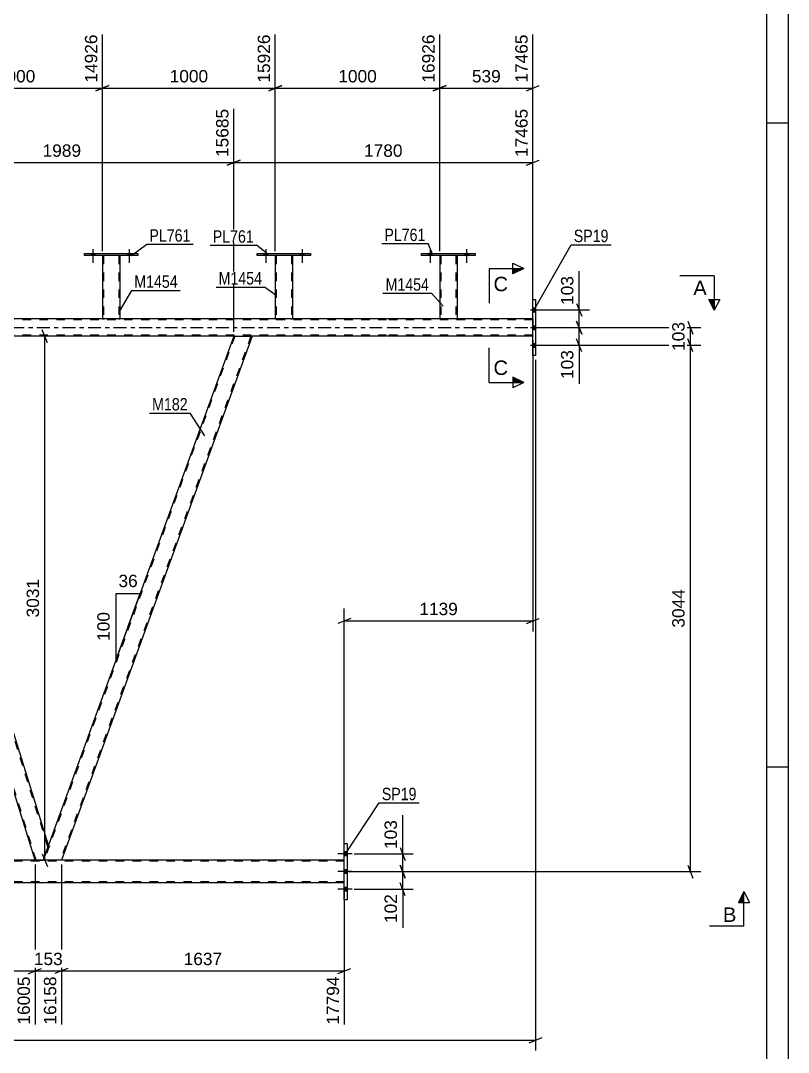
# Model space of a CAD drawing. Header units: millimetres. Extents: x -115 to 726, y -400 to 194.
# Drawn here: x 548.6 to 726.3, y -167.7 to 71 of the extents above; entities that cross this region are included whole.
import ezdxf

# ---------------------------------------------------------------- set-up
doc = ezdxf.new("R2010")
doc.units = ezdxf.units.MM
doc.linetypes.add('DXK_LINE_DOT2', pattern=[3.9198, 1.9599, -1.9599])
doc.linetypes.add('DXK_LINE_DOT3', pattern=[5.9187, 2.979, -0.9799, 0.9799, -0.9799])
doc.styles.add('Arial', font='arial.ttf', dxfattribs={"height": 0.2})
doc.styles.add('Arial Narrow', font='ARIALN.TTF', dxfattribs={"height": 0.2})

# ---------------------------------------------------------------- blocks, each defined once
blk = doc.blocks.new('Unknown-203724152-1113')
at = {"color": 5, "linetype": 'Continuous'}
for p, q in [((726.32, -399.7), (726.32, 194.3)), ((721.32, -394.7), (721.32, 189.3)), ((726.32, 47.3), (721.32, 47.3)), ((726.32, -101.7), (721.32, -101.7))]:
    blk.add_line(p, q, dxfattribs=at)
blk = doc.blocks.new('Part-203724152-3310 - 2793')
at = {"color": 2, "linetype": 'Continuous'}
for p, q in [((563.35, 16.64), (563.35, 17.12)), ((563.35, 17.12), (575.75, 17.12)), ((575.75, 17.12), (575.75, 16.64)), ((575.75, 16.64), (563.35, 16.64))]:
    blk.add_line(p, q, dxfattribs=at)
blk = doc.blocks.new('Bolt-203724152-2845 - 2793')
at = {"linetype": 'Continuous'}
for points in [[(642.98, 16.64), (643.86, 16.64), (643.86, 17.12), (642.98, 17.12)], [(651.38, 16.64), (652.26, 16.64), (652.26, 17.12), (651.38, 17.12)]]:
    blk.add_hatch(color=1, dxfattribs=at).paths.add_polyline_path(points)
at = {"color": 1, "linetype": 'Continuous'}
for p, q in [((642.98, 17.12), (642.98, 16.64)), ((643.42, 18.12), (643.42, 15)), ((643.86, 17.12), (643.86, 16.64)), ((651.38, 17.12), (651.38, 16.64)), ((651.82, 18.12), (651.82, 15)), ((652.26, 17.12), (652.26, 16.64))]:
    blk.add_line(p, q, dxfattribs=at)
blk = doc.blocks.new('Bolt-203724152-2846 - 2793')
at = {"linetype": 'Continuous'}
for points in [[(642.98, 16.64), (643.86, 16.64), (643.86, 17.12), (642.98, 17.12)], [(651.38, 16.64), (652.26, 16.64), (652.26, 17.12), (651.38, 17.12)]]:
    blk.add_hatch(color=1, dxfattribs=at).paths.add_polyline_path(points)
at = {"color": 1, "linetype": 'Continuous'}
for p, q in [((642.98, 17.12), (642.98, 16.64)), ((643.42, 18.12), (643.42, 15)), ((643.86, 17.12), (643.86, 16.64)), ((651.38, 17.12), (651.38, 16.64)), ((651.82, 18.12), (651.82, 15)), ((652.26, 17.12), (652.26, 16.64))]:
    blk.add_line(p, q, dxfattribs=at)
blk = doc.blocks.new('Bolt-203724152-2847 - 2793')
at = {"linetype": 'Continuous'}
for points in [[(604.9, 16.64), (605.78, 16.64), (605.78, 17.12), (604.9, 17.12)], [(613.3, 16.64), (614.18, 16.64), (614.18, 17.12), (613.3, 17.12)]]:
    blk.add_hatch(color=1, dxfattribs=at).paths.add_polyline_path(points)
at = {"color": 1, "linetype": 'Continuous'}
for p, q in [((604.9, 17.12), (604.9, 16.64)), ((605.34, 18.12), (605.34, 15)), ((605.78, 17.12), (605.78, 16.64)), ((613.3, 17.12), (613.3, 16.64)), ((613.74, 18.12), (613.74, 15)), ((614.18, 17.12), (614.18, 16.64))]:
    blk.add_line(p, q, dxfattribs=at)
blk = doc.blocks.new('Bolt-203724152-2848 - 2793')
at = {"linetype": 'Continuous'}
for points in [[(604.9, 16.64), (605.78, 16.64), (605.78, 17.12), (604.9, 17.12)], [(613.3, 16.64), (614.18, 16.64), (614.18, 17.12), (613.3, 17.12)]]:
    blk.add_hatch(color=1, dxfattribs=at).paths.add_polyline_path(points)
at = {"color": 1, "linetype": 'Continuous'}
for p, q in [((604.9, 17.12), (604.9, 16.64)), ((605.34, 18.12), (605.34, 15)), ((605.78, 17.12), (605.78, 16.64)), ((613.3, 17.12), (613.3, 16.64)), ((613.74, 18.12), (613.74, 15)), ((614.18, 17.12), (614.18, 16.64))]:
    blk.add_line(p, q, dxfattribs=at)
blk = doc.blocks.new('Bolt-203724152-2849 - 2793')
at = {"linetype": 'Continuous'}
for points in [[(564.91, 16.64), (565.79, 16.64), (565.79, 17.12), (564.91, 17.12)], [(573.31, 16.64), (574.19, 16.64), (574.19, 17.12), (573.31, 17.12)]]:
    blk.add_hatch(color=1, dxfattribs=at).paths.add_polyline_path(points)
at = {"color": 1, "linetype": 'Continuous'}
for p, q in [((564.91, 17.12), (564.91, 16.64)), ((565.35, 18.12), (565.35, 15)), ((565.79, 17.12), (565.79, 16.64)), ((573.31, 17.12), (573.31, 16.64)), ((573.75, 18.12), (573.75, 15)), ((574.19, 17.12), (574.19, 16.64))]:
    blk.add_line(p, q, dxfattribs=at)
blk = doc.blocks.new('Bolt-203724152-2850 - 2793')
at = {"linetype": 'Continuous'}
for points in [[(564.91, 16.64), (565.79, 16.64), (565.79, 17.12), (564.91, 17.12)], [(573.31, 16.64), (574.19, 16.64), (574.19, 17.12), (573.31, 17.12)]]:
    blk.add_hatch(color=1, dxfattribs=at).paths.add_polyline_path(points)
at = {"color": 1, "linetype": 'Continuous'}
for p, q in [((564.91, 17.12), (564.91, 16.64)), ((565.35, 18.12), (565.35, 15)), ((565.79, 17.12), (565.79, 16.64)), ((573.31, 17.12), (573.31, 16.64)), ((573.75, 18.12), (573.75, 15)), ((574.19, 17.12), (574.19, 16.64))]:
    blk.add_line(p, q, dxfattribs=at)
blk = doc.blocks.new('Part-203724152-3320 - 2793')
at = {"color": 2, "linetype": 'Continuous'}
for p, q in [((603.34, 16.64), (603.34, 17.12)), ((603.34, 17.12), (615.74, 17.12)), ((615.74, 17.12), (615.74, 16.64)), ((615.74, 16.64), (603.34, 16.64))]:
    blk.add_line(p, q, dxfattribs=at)
blk = doc.blocks.new('Part-203724152-3076 - 2793')
at = {"color": 7, "linetype": 'DXK_LINE_DOT2'}
for p, q in [((598.17, -2), (554.05, -123.22)), ((601.92, -2), (557.8, -123.22)), ((598.17, -2), (598.19, -2)), ((555.06, -119.75), (553.8, -123.22)), ((558.05, -123.22), (553.8, -123.22))]:
    blk.add_line(p, q, dxfattribs=at)
at = {"color": 2, "linetype": 'Continuous'}
for p, q in [((597.92, -2), (555.06, -119.75)), ((602.17, -2), (558.05, -123.22)), ((597.92, -2), (602.17, -2))]:
    blk.add_line(p, q, dxfattribs=at)
blk = doc.blocks.new('Part-203724152-3081 - 2793')
at = {"color": 2, "linetype": 'Continuous'}
for p, q in [((517.04, -2), (515.49, -6.25)), ((518.36, -2), (517.04, -2)), ((555.06, -119.75), (518.36, -2)), ((551.95, -123.22), (515.49, -6.25)), ((554.79, -120.49), (553.8, -123.22)), ((555.06, -119.75), (554.79, -120.49))]:
    blk.add_line(p, q, dxfattribs=at)
at = {"color": 7, "linetype": 'DXK_LINE_DOT2'}
for p, q in [((554.92, -120.12), (518.11, -2)), ((552.2, -123.22), (515.63, -5.88)), ((555.04, -119.81), (554.79, -120.49)), ((551.95, -123.22), (553.8, -123.22))]:
    blk.add_line(p, q, dxfattribs=at)
blk = doc.blocks.new('Part-203724152-3091 - 2793')
at = {"color": 2, "linetype": 'Continuous'}
for p, q in [((667.17, 6.5), (667.81, 6.5)), ((667.17, -6.5), (667.17, 6.5)), ((667.81, 6.5), (667.81, -6.5)), ((667.81, -6.5), (667.17, -6.5))]:
    blk.add_line(p, q, dxfattribs=at)
blk = doc.blocks.new('Part-203724152-3185 - 2793')
at = {"color": 2, "linetype": 'Continuous'}
for p, q in [((623.52, -132.36), (623.52, -119.36)), ((623.52, -119.36), (624.16, -119.36)), ((624.16, -119.36), (624.16, -132.36)), ((624.16, -132.36), (623.52, -132.36))]:
    blk.add_line(p, q, dxfattribs=at)
blk = doc.blocks.new('Bolt-203724152-3420 - 2793')
at = {"linetype": 'Continuous'}
for points in [[(624.16, -122.2), (624.16, -121.32), (623.52, -121.32), (623.52, -122.2)], [(624.16, -122.2), (624.16, -121.32), (623.52, -121.32), (623.52, -122.2)], [(624.16, -122.2), (624.16, -121.32), (623.52, -121.32), (623.52, -122.2)], [(624.16, -126.32), (624.16, -125.44), (623.52, -125.44), (623.52, -126.32)], [(624.16, -126.32), (624.16, -125.44), (623.52, -125.44), (623.52, -126.32)], [(624.16, -130.4), (624.16, -129.52), (623.52, -129.52), (623.52, -130.4)], [(624.16, -130.4), (624.16, -129.52), (623.52, -129.52), (623.52, -130.4)], [(624.16, -130.4), (624.16, -129.52), (623.52, -129.52), (623.52, -130.4)]]:
    blk.add_hatch(color=1, dxfattribs=at).paths.add_polyline_path(points)
at = {"color": 1, "linetype": 'Continuous'}
for p, q in [((624.16, -121.32), (623.52, -121.32)), ((624.16, -121.32), (623.52, -121.32)), ((624.16, -121.32), (623.52, -121.32)), ((625.32, -121.76), (622, -121.76)), ((625.32, -121.76), (622, -121.76)), ((625.32, -121.76), (622, -121.76)), ((624.16, -122.2), (623.52, -122.2)), ((624.16, -122.2), (623.52, -122.2)), ((624.16, -122.2), (623.52, -122.2)), ((625.32, -125.88), (622, -125.88)), ((625.32, -125.88), (622, -125.88)), ((624.16, -125.44), (623.52, -125.44)), ((624.16, -125.44), (623.52, -125.44)), ((624.16, -126.32), (623.52, -126.32)), ((624.16, -126.32), (623.52, -126.32)), ((625.32, -129.96), (622, -129.96)), ((625.32, -129.96), (622, -129.96)), ((625.32, -129.96), (622, -129.96)), ((624.16, -129.52), (623.52, -129.52)), ((624.16, -129.52), (623.52, -129.52)), ((624.16, -129.52), (623.52, -129.52)), ((624.16, -130.4), (623.52, -130.4)), ((624.16, -130.4), (623.52, -130.4)), ((624.16, -130.4), (623.52, -130.4))]:
    blk.add_line(p, q, dxfattribs=at)
blk = doc.blocks.new('Part-203724152-3305 - 2793')
at = {"color": 7, "linetype": 'DXK_LINE_DOT2'}
for p, q in [((567.55, 16.65), (567.55, 16.65)), ((567.55, 16.65), (567.55, 16.64)), ((567.55, 16.64), (567.55, 16.65)), ((567.58, 16.65), (567.55, 16.65)), ((567.55, 16.65), (567.58, 16.65)), ((567.69, 16.65), (567.58, 16.65)), ((567.58, 16.65), (567.69, 16.65)), ((567.84, 16.65), (567.69, 16.65)), ((567.69, 16.65), (567.84, 16.65)), ((567.79, 16.65), (567.79, 16.65)), ((567.79, 16.65), (567.79, 2)), ((567.8, 16.65), (567.79, 16.65)), ((567.79, 16.65), (567.8, 16.65)), ((567.86, 16.65), (567.8, 16.65)), ((567.8, 16.65), (567.86, 16.65)), ((571.25, 16.65), (567.84, 16.65)), ((571.25, 16.65), (567.84, 16.65)), ((571.16, 16.65), (567.86, 16.65)), ((567.86, 16.65), (567.93, 16.65)), ((571.24, 16.65), (567.93, 16.65)), ((571.24, 16.65), (571.16, 16.65)), ((571.29, 16.65), (571.24, 16.65)), ((571.24, 16.65), (571.29, 16.65)), ((571.25, 16.65), (571.41, 16.65)), ((571.41, 16.65), (571.25, 16.65)), ((571.31, 16.65), (571.29, 16.65)), ((571.29, 16.65), (571.31, 16.65)), ((571.31, 16.65), (571.31, 16.65)), ((571.31, 16.65), (571.31, 2)), ((571.41, 16.65), (571.51, 16.65)), ((571.51, 16.65), (571.41, 16.65)), ((571.51, 16.65), (571.55, 16.65)), ((571.55, 16.65), (571.51, 16.65)), ((571.55, 16.65), (571.55, 16.65)), ((571.55, 16.65), (571.55, 16.64)), ((571.55, 16.64), (571.55, 16.65)), ((567.55, 2), (567.58, 2)), ((567.58, 2), (567.69, 2)), ((567.69, 2), (567.84, 2)), ((567.8, 2), (567.79, 2)), ((567.79, 2), (567.8, 2)), ((567.86, 2), (567.8, 2)), ((567.8, 2), (567.84, 2)), ((571.25, 2), (567.84, 2)), ((567.84, 2), (567.86, 2)), ((571.16, 2), (567.86, 2)), ((567.86, 2), (567.93, 2)), ((571.29, 2), (567.93, 2)), ((571.24, 2), (571.16, 2)), ((571.29, 2), (571.24, 2)), ((571.25, 2), (571.41, 2)), ((571.31, 2), (571.29, 2)), ((571.29, 2), (571.31, 2)), ((571.41, 2), (571.51, 2)), ((571.51, 2), (571.55, 2))]:
    blk.add_line(p, q, dxfattribs=at)
at = {"color": 2, "linetype": 'Continuous'}
for p, q in [((567.55, 16.64), (567.55, 2)), ((571.55, 16.64), (571.55, 2)), ((567.58, 2), (567.55, 2)), ((567.69, 2), (567.58, 2)), ((567.84, 2), (567.69, 2)), ((571.25, 2), (567.84, 2)), ((571.41, 2), (571.25, 2)), ((571.51, 2), (571.41, 2)), ((571.55, 2), (571.51, 2))]:
    blk.add_line(p, q, dxfattribs=at)
blk = doc.blocks.new('Part-203724152-3315 - 2793')
at = {"color": 7, "linetype": 'DXK_LINE_DOT2'}
for p, q in [((607.54, 16.65), (607.54, 16.65)), ((607.54, 16.65), (607.54, 16.64)), ((607.54, 16.64), (607.54, 16.65)), ((607.58, 16.65), (607.54, 16.65)), ((607.54, 16.65), (607.58, 16.65)), ((607.69, 16.65), (607.58, 16.65)), ((607.58, 16.65), (607.69, 16.65)), ((607.84, 16.65), (607.69, 16.65)), ((607.69, 16.65), (607.84, 16.65)), ((607.78, 16.65), (607.78, 16.65)), ((607.78, 16.65), (607.78, 2)), ((607.8, 16.65), (607.78, 16.65)), ((607.78, 16.65), (607.8, 16.65)), ((607.85, 16.65), (607.8, 16.65)), ((607.8, 16.65), (607.85, 16.65)), ((611.25, 16.65), (607.84, 16.65)), ((611.25, 16.65), (607.84, 16.65)), ((611.16, 16.65), (607.85, 16.65)), ((607.85, 16.65), (607.93, 16.65)), ((611.23, 16.65), (607.93, 16.65)), ((611.23, 16.65), (611.16, 16.65)), ((611.29, 16.65), (611.23, 16.65)), ((611.23, 16.65), (611.29, 16.65)), ((611.25, 16.65), (611.4, 16.65)), ((611.4, 16.65), (611.25, 16.65)), ((611.3, 16.65), (611.29, 16.65)), ((611.29, 16.65), (611.3, 16.65)), ((611.3, 16.65), (611.3, 16.65)), ((611.3, 16.65), (611.3, 2)), ((611.4, 16.65), (611.51, 16.65)), ((611.51, 16.65), (611.4, 16.65)), ((611.51, 16.65), (611.54, 16.65)), ((611.54, 16.65), (611.51, 16.65)), ((611.54, 16.65), (611.54, 16.65)), ((611.54, 16.65), (611.54, 16.64)), ((611.54, 16.64), (611.54, 16.65)), ((607.54, 2), (607.58, 2)), ((607.58, 2), (607.69, 2)), ((607.69, 2), (607.84, 2)), ((607.8, 2), (607.78, 2)), ((607.78, 2), (607.8, 2)), ((607.85, 2), (607.8, 2)), ((607.8, 2), (607.84, 2)), ((611.25, 2), (607.84, 2)), ((607.84, 2), (607.85, 2)), ((611.16, 2), (607.85, 2)), ((607.85, 2), (607.93, 2)), ((611.29, 2), (607.93, 2)), ((611.23, 2), (611.16, 2)), ((611.29, 2), (611.23, 2)), ((611.25, 2), (611.4, 2)), ((611.3, 2), (611.29, 2)), ((611.29, 2), (611.3, 2)), ((611.4, 2), (611.51, 2)), ((611.51, 2), (611.54, 2))]:
    blk.add_line(p, q, dxfattribs=at)
at = {"color": 2, "linetype": 'Continuous'}
for p, q in [((607.54, 16.64), (607.54, 2)), ((611.54, 16.64), (611.54, 2)), ((607.58, 2), (607.54, 2)), ((607.69, 2), (607.58, 2)), ((607.84, 2), (607.69, 2)), ((611.25, 2), (607.84, 2)), ((611.4, 2), (611.25, 2)), ((611.51, 2), (611.4, 2)), ((611.54, 2), (611.51, 2))]:
    blk.add_line(p, q, dxfattribs=at)
blk = doc.blocks.new('Part-203724152-3325 - 2793')
at = {"color": 7, "linetype": 'DXK_LINE_DOT2'}
for p, q in [((645.62, 16.65), (645.62, 16.65)), ((645.62, 16.65), (645.62, 16.64)), ((645.62, 16.64), (645.62, 16.65)), ((645.66, 16.65), (645.62, 16.65)), ((645.62, 16.65), (645.66, 16.65)), ((645.76, 16.65), (645.66, 16.65)), ((645.66, 16.65), (645.76, 16.65)), ((645.92, 16.65), (645.76, 16.65)), ((645.76, 16.65), (645.92, 16.65)), ((645.86, 16.65), (645.86, 16.65)), ((645.86, 16.65), (645.86, 2)), ((645.88, 16.65), (645.86, 16.65)), ((645.86, 16.65), (645.88, 16.65)), ((645.93, 16.65), (645.88, 16.65)), ((645.88, 16.65), (645.93, 16.65)), ((649.33, 16.65), (645.92, 16.65)), ((649.33, 16.65), (645.92, 16.65)), ((649.23, 16.65), (645.93, 16.65)), ((645.93, 16.65), (646.01, 16.65)), ((649.31, 16.65), (646.01, 16.65)), ((649.31, 16.65), (649.23, 16.65)), ((649.36, 16.65), (649.31, 16.65)), ((649.31, 16.65), (649.36, 16.65)), ((649.33, 16.65), (649.48, 16.65)), ((649.48, 16.65), (649.33, 16.65)), ((649.38, 16.65), (649.36, 16.65)), ((649.36, 16.65), (649.38, 16.65)), ((649.38, 16.65), (649.38, 16.65)), ((649.38, 16.65), (649.38, 2)), ((649.48, 16.65), (649.58, 16.65)), ((649.58, 16.65), (649.48, 16.65)), ((649.58, 16.65), (649.62, 16.65)), ((649.62, 16.65), (649.58, 16.65)), ((649.62, 16.65), (649.62, 16.65)), ((649.62, 16.65), (649.62, 16.64)), ((649.62, 16.64), (649.62, 16.65)), ((645.62, 2), (645.66, 2)), ((645.66, 2), (645.76, 2)), ((645.76, 2), (645.92, 2)), ((645.88, 2), (645.86, 2)), ((645.86, 2), (645.88, 2)), ((645.93, 2), (645.88, 2)), ((645.88, 2), (645.92, 2)), ((649.33, 2), (645.92, 2)), ((645.92, 2), (645.93, 2)), ((649.23, 2), (645.93, 2)), ((645.93, 2), (646.01, 2)), ((649.36, 2), (646.01, 2)), ((649.31, 2), (649.23, 2)), ((649.36, 2), (649.31, 2)), ((649.33, 2), (649.48, 2)), ((649.38, 2), (649.36, 2)), ((649.36, 2), (649.38, 2)), ((649.48, 2), (649.58, 2)), ((649.58, 2), (649.62, 2))]:
    blk.add_line(p, q, dxfattribs=at)
at = {"color": 2, "linetype": 'Continuous'}
for p, q in [((645.62, 16.64), (645.62, 2)), ((649.62, 16.64), (649.62, 2)), ((645.66, 2), (645.62, 2)), ((645.76, 2), (645.66, 2)), ((645.92, 2), (645.76, 2)), ((649.33, 2), (645.92, 2)), ((649.48, 2), (649.33, 2)), ((649.58, 2), (649.48, 2)), ((649.62, 2), (649.58, 2))]:
    blk.add_line(p, q, dxfattribs=at)
blk = doc.blocks.new('Part-203724152-3330 - 2793')
at = {"color": 2, "linetype": 'Continuous'}
for p, q in [((641.42, 16.64), (641.42, 17.12)), ((641.42, 17.12), (653.82, 17.12)), ((653.82, 17.12), (653.82, 16.64)), ((653.82, 16.64), (641.42, 16.64))]:
    blk.add_line(p, q, dxfattribs=at)
blk = doc.blocks.new('Part-203724152-3405 - 2793')
at = {"color": 7, "linetype": 'DXK_LINE_DOT3'}
for p, q in [((-39.49, 0), (633.32, 0)), ((633.42, 0), (677.17, 0))]:
    blk.add_line(p, q, dxfattribs=at)
at = {"color": 7, "linetype": 'DXK_LINE_DOT2'}
for p, q in [((633.32, 1.76), (-29.49, 1.76)), ((633.32, 2), (47.55, 2)), ((571.55, 2), (567.55, 2)), ((611.54, 2), (607.54, 2)), ((649.62, 2), (633.42, 2)), ((667.17, 1.76), (633.42, 1.76)), ((649.62, 2), (645.62, 2)), ((667.17, 2), (667.17, -2)), ((633.32, -1.76), (-29.49, -1.76)), ((602.17, -2), (597.92, -2)), ((667.17, -1.76), (633.42, -1.76))]:
    blk.add_line(p, q, dxfattribs=at)
at = {"color": 2, "linetype": 'Continuous'}
for p, q in [((567.55, 2), (531.55, 2)), ((607.54, 2), (571.55, 2)), ((633.32, 2), (611.54, 2)), ((645.62, 2), (633.42, 2)), ((667.17, 2), (649.62, 2)), ((597.92, -2), (518.36, -2)), ((633.32, -2), (602.17, -2)), ((667.17, -2), (633.42, -2))]:
    blk.add_line(p, q, dxfattribs=at)
blk = doc.blocks.new('Part-203724152-3410 - 2793')
at = {"color": 7, "linetype": 'DXK_LINE_DOT2'}
for p, q in [((623.52, -123.46), (-50.14, -123.46)), ((623.52, -128.5), (623.52, -123.22)), ((623.52, -128.26), (-50.14, -128.26))]:
    blk.add_line(p, q, dxfattribs=at)
at = {"color": 2, "linetype": 'Continuous'}
for p, q in [((623.52, -123.22), (477.38, -123.22)), ((623.52, -128.5), (477.38, -128.5))]:
    blk.add_line(p, q, dxfattribs=at)
blk = doc.blocks.new('Bolt-203724152-3413 - 2793')
at = {"linetype": 'Continuous'}
for points in [[(667.81, 3.66), (667.81, 4.54), (667.17, 4.54), (667.17, 3.66)], [(667.81, 3.66), (667.81, 4.54), (667.17, 4.54), (667.17, 3.66)], [(667.81, 3.66), (667.81, 4.54), (667.17, 4.54), (667.17, 3.66)], [(667.81, -0.46), (667.81, 0.42), (667.17, 0.42), (667.17, -0.46)], [(667.81, -0.46), (667.81, 0.42), (667.17, 0.42), (667.17, -0.46)], [(667.81, -4.54), (667.81, -3.66), (667.17, -3.66), (667.17, -4.54)], [(667.81, -4.54), (667.81, -3.66), (667.17, -3.66), (667.17, -4.54)], [(667.81, -4.54), (667.81, -3.66), (667.17, -3.66), (667.17, -4.54)]]:
    blk.add_hatch(color=1, dxfattribs=at).paths.add_polyline_path(points)
at = {"color": 1, "linetype": 'Continuous'}
for p, q in [((666.65, 4.1), (669.97, 4.1)), ((666.65, 4.1), (669.97, 4.1)), ((666.65, 4.1), (669.97, 4.1)), ((667.17, 4.54), (667.81, 4.54)), ((667.17, 4.54), (667.81, 4.54)), ((667.17, 4.54), (667.81, 4.54)), ((667.17, 3.66), (667.81, 3.66)), ((667.17, 3.66), (667.81, 3.66)), ((667.17, 3.66), (667.81, 3.66)), ((667.17, 0.42), (667.81, 0.42)), ((667.17, 0.42), (667.81, 0.42)), ((666.65, -0.02), (669.97, -0.02)), ((666.65, -0.02), (669.97, -0.02)), ((667.17, -0.46), (667.81, -0.46)), ((667.17, -0.46), (667.81, -0.46)), ((666.65, -4.1), (669.97, -4.1)), ((666.65, -4.1), (669.97, -4.1)), ((666.65, -4.1), (669.97, -4.1)), ((667.17, -3.66), (667.81, -3.66)), ((667.17, -3.66), (667.81, -3.66)), ((667.17, -3.66), (667.81, -3.66)), ((667.17, -4.54), (667.81, -4.54)), ((667.17, -4.54), (667.81, -4.54)), ((667.17, -4.54), (667.81, -4.54))]:
    blk.add_line(p, q, dxfattribs=at)
blk = doc.blocks.new('StraightDimension-203724152-3857 - 2793')
at = {"color": 7, "linetype": 'Continuous'}
for p, q in [((667.81, -7.5), (667.81, -167.26)), ((666.31, -165.46), (669.31, -164.26)), ((-59.4, -164.86), (667.81, -164.86))]:
    blk.add_line(p, q, dxfattribs=at)
blk = doc.blocks.new('StraightDimension-203724152-4312 - 2793')
at = {"color": 7, "linetype": 'Continuous'}
for p, q in [((670.21, -4.1), (706.04, -4.1)), ((704.24, -5.6), (703.04, -2.6)), ((703.64, -125.86), (703.64, -4.1)), ((624.52, -125.86), (706.04, -125.86)), ((703.04, -124.36), (704.24, -127.36))]:
    blk.add_line(p, q, dxfattribs=at)
at = {"color": 0}
blk.add_wipeout([(702.89, -59.93), (698.69, -59.93), (698.69, -70.03), (702.89, -70.03)], dxfattribs=at)
at = {"color": 3, "style": 'Arial'}
blk.add_text('3044', height=2.865, rotation=90.0002, dxfattribs=at).set_placement((702.29, -69.43))
blk = doc.blocks.new('AngleDimension-203724152-4213 - 2793')
at = {"color": 7, "linetype": 'Continuous'}
for p, q in [((570.71, -61.54), (576.25, -61.54)), ((570.71, -76.76), (576.25, -61.54)), ((570.71, -76.76), (570.71, -61.54)), ((573.42, -69.3), (576.25, -61.54))]:
    blk.add_line(p, q, dxfattribs=at)
at = {"color": 0}
for points in [[(576.3, -60.64), (576.3, -56.44), (570.65, -56.44), (570.65, -60.64)], [(569.81, -65.22), (565.61, -65.22), (565.61, -73.09), (569.81, -73.09)]]:
    blk.add_wipeout(points, dxfattribs=at)
at = {"color": 3, "style": 'Arial'}
blk.add_text('36', height=2.865, dxfattribs=at).set_placement((571.25, -60.04))
blk.add_text('100', height=2.865, rotation=90.0002, dxfattribs=at).set_placement((569.21, -72.49))
blk = doc.blocks.new('StraightDimension-203724152-3877 - 2793')
at = {"color": 7, "linetype": 'Continuous'}
for p, q in [((518.36, -1), (518.36, 55.08)), ((597.92, -1), (597.92, 50.58)), ((519.86, 38.76), (516.86, 37.56)), ((596.42, 37.56), (599.42, 38.76)), ((518.36, 38.16), (597.92, 38.16))]:
    blk.add_line(p, q, dxfattribs=at)
at = {"color": 0, "linetype": 'Continuous'}
blk.add_wipeout([(597.32, 51.18), (593.12, 51.18), (593.12, 38.86), (597.32, 38.86)], dxfattribs=at)
at = {"color": 0}
blk.add_wipeout([(563.18, 38.91), (563.18, 43.11), (553.09, 43.11), (553.09, 38.91)], dxfattribs=at)
at = {"color": 3, "linetype": 'Continuous', "style": 'Arial'}
blk.add_text('15685', height=2.865, rotation=90.0002, dxfattribs=at).set_placement((596.72, 39.46))
at = {"color": 3, "style": 'Arial'}
blk.add_text('1989', height=2.865, dxfattribs=at).set_placement((553.69, 39.51))
blk = doc.blocks.new('StraightDimension-203724152-4295 - 2793')
at = {"color": 7, "linetype": 'Continuous'}
for p, q in [((668.17, 0), (706.04, 0)), ((703.04, 1.5), (704.24, -1.5)), ((703.64, -4.1), (703.64, 0)), ((670.21, -4.1), (706.04, -4.1)), ((704.24, -5.6), (703.04, -2.6))]:
    blk.add_line(p, q, dxfattribs=at)
at = {"color": 0}
blk.add_wipeout([(702.89, 1.89), (698.69, 1.89), (698.69, -5.99), (702.89, -5.99)], dxfattribs=at)
at = {"color": 3, "style": 'Arial'}
blk.add_text('103', height=2.865, rotation=90.0002, dxfattribs=at).set_placement((702.29, -5.39))
blk = doc.blocks.new('StraightDimension-203724152-3726 - 2793')
at = {"color": 7, "linetype": 'Continuous'}
for p, q in [((567.55, 17.65), (567.55, 67.79)), ((607.54, 17.65), (607.54, 67.79)), ((569.05, 55.97), (566.05, 54.77)), ((567.55, 55.37), (607.54, 55.37)), ((606.04, 54.77), (609.04, 55.97))]:
    blk.add_line(p, q, dxfattribs=at)
at = {"color": 0, "linetype": 'Continuous'}
blk.add_wipeout([(606.94, 68.39), (602.74, 68.39), (602.74, 56.07), (606.94, 56.07)], dxfattribs=at)
at = {"color": 0}
blk.add_wipeout([(592.59, 56.12), (592.59, 60.32), (582.5, 60.32), (582.5, 56.12)], dxfattribs=at)
at = {"color": 3, "linetype": 'Continuous', "style": 'Arial'}
blk.add_text('15926', height=2.865, rotation=90.0002, dxfattribs=at).set_placement((606.34, 56.67))
at = {"color": 3, "style": 'Arial'}
blk.add_text('1000', height=2.865, dxfattribs=at).set_placement((583.1, 56.72))
blk = doc.blocks.new('StraightDimension-203724152-3474 - 2793')
at = {"color": 7, "linetype": 'Continuous'}
for p, q in [((472.92, -124.22), (472.92, -161.27)), ((551.95, -124.22), (551.95, -161.27)), ((474.42, -148.25), (471.42, -149.45)), ((472.92, -148.85), (551.95, -148.85)), ((550.45, -149.45), (553.45, -148.25))]:
    blk.add_line(p, q, dxfattribs=at)
at = {"color": 0}
blk.add_wipeout([(517.48, -148.1), (517.48, -143.9), (507.39, -143.9), (507.39, -148.1)], dxfattribs=at)
at = {"color": 0, "linetype": 'Continuous'}
blk.add_wipeout([(551.35, -149.55), (547.15, -149.55), (547.15, -161.87), (551.35, -161.87)], dxfattribs=at)
at = {"color": 3, "style": 'Arial'}
blk.add_text('1976', height=2.865, dxfattribs=at).set_placement((507.99, -147.5))
at = {"color": 3, "linetype": 'Continuous', "style": 'Arial'}
blk.add_text('16005', height=2.865, rotation=90.0002, dxfattribs=at).set_placement((550.75, -161.27))
blk = doc.blocks.new('StraightDimension-203724152-4673 - 2793')
at = {"color": 7, "linetype": 'Continuous'}
for p, q in [((677.3, 5.6), (678.5, 2.6)), ((668.81, 4.1), (680.3, 4.1)), ((677.9, 0), (677.9, 4.1)), ((668.81, 0), (680.3, 0)), ((678.5, -1.5), (677.3, 1.5))]:
    blk.add_line(p, q, dxfattribs=at)
at = {"color": 0}
blk.add_wipeout([(677.15, 12.5), (672.95, 12.5), (672.95, 4.62), (677.15, 4.62)], dxfattribs=at)
at = {"color": 7, "linetype": 'Continuous'}
blk.add_line((677.9, 4.1), (677.9, 13.02), dxfattribs=at)
blk.add_line((677.9, 4.1), (677.9, 13.02), dxfattribs=at)
at = {"color": 3, "style": 'Arial'}
blk.add_text('103', height=2.865, rotation=90.0002, dxfattribs=at).set_placement((676.55, 5.23))
blk = doc.blocks.new('StraightDimension-203724152-4390 - 2793')
at = {"color": 7, "linetype": 'Continuous'}
for p, q in [((667.17, -3), (667.17, -70.28)), ((623.52, -122.22), (623.52, -65.03)), ((625.02, -67.28), (622.02, -68.48)), ((623.52, -67.88), (667.17, -67.88)), ((665.67, -68.48), (668.67, -67.28))]:
    blk.add_line(p, q, dxfattribs=at)
at = {"color": 0}
blk.add_wipeout([(650.39, -67.13), (650.39, -62.93), (640.3, -62.93), (640.3, -67.13)], dxfattribs=at)
at = {"color": 3, "style": 'Arial'}
blk.add_text('1139', height=2.865, dxfattribs=at).set_placement((640.9, -66.53))
blk = doc.blocks.new('StraightDimension-203724152-3443 - 2793')
at = {"color": 7, "linetype": 'Continuous'}
for p, q in [((558.05, -124.22), (558.05, -161.27)), ((623.52, -129.5), (623.52, -161.27)), ((559.55, -148.25), (556.55, -149.45)), ((558.05, -148.85), (623.52, -148.85)), ((622.02, -149.45), (625.02, -148.25))]:
    blk.add_line(p, q, dxfattribs=at)
at = {"color": 0}
blk.add_wipeout([(595.83, -148.1), (595.83, -143.9), (585.74, -143.9), (585.74, -148.1)], dxfattribs=at)
at = {"color": 0, "linetype": 'Continuous'}
blk.add_wipeout([(622.92, -149.55), (618.72, -149.55), (618.72, -161.87), (622.92, -161.87)], dxfattribs=at)
at = {"color": 3, "style": 'Arial'}
blk.add_text('1637', height=2.865, dxfattribs=at).set_placement((586.34, -147.5))
at = {"color": 3, "linetype": 'Continuous', "style": 'Arial'}
blk.add_text('17794', height=2.865, rotation=90.0002, dxfattribs=at).set_placement((622.32, -161.27))
blk = doc.blocks.new('StraightDimension-203724152-3452 - 2793')
at = {"color": 7, "linetype": 'Continuous'}
for p, q in [((551.95, -124.22), (551.95, -161.27)), ((558.05, -124.22), (558.05, -161.27)), ((550.45, -149.45), (553.45, -148.25)), ((551.95, -148.85), (558.05, -148.85)), ((559.55, -148.25), (556.55, -149.45))]:
    blk.add_line(p, q, dxfattribs=at)
at = {"color": 0}
blk.add_wipeout([(558.94, -148.1), (558.94, -143.9), (551.07, -143.9), (551.07, -148.1)], dxfattribs=at)
at = {"color": 0, "linetype": 'Continuous'}
blk.add_wipeout([(557.45, -149.55), (553.25, -149.55), (553.25, -161.87), (557.45, -161.87)], dxfattribs=at)
at = {"color": 3, "style": 'Arial'}
blk.add_text('153', height=2.865, dxfattribs=at).set_placement((551.67, -147.5))
at = {"color": 3, "linetype": 'Continuous', "style": 'Arial'}
blk.add_text('16158', height=2.865, rotation=90.0002, dxfattribs=at).set_placement((556.85, -161.27))
blk = doc.blocks.new('StraightDimension-203724152-4665 - 2793')
at = {"color": 7, "linetype": 'Continuous'}
for p, q in [((668.81, 0), (680.3, 0)), ((677.3, 1.5), (678.5, -1.5)), ((677.9, -4.1), (677.9, 0)), ((668.81, -4.1), (680.3, -4.1)), ((678.5, -5.6), (677.3, -2.6))]:
    blk.add_line(p, q, dxfattribs=at)
at = {"color": 0}
blk.add_wipeout([(677.15, -4.63), (672.95, -4.63), (672.95, -12.5), (677.15, -12.5)], dxfattribs=at)
at = {"color": 7, "linetype": 'Continuous'}
blk.add_line((677.9, -4.1), (677.9, -13.02), dxfattribs=at)
blk.add_line((677.9, -4.1), (677.9, -13.02), dxfattribs=at)
at = {"color": 3, "style": 'Arial'}
blk.add_text('103', height=2.865, rotation=90.0002, dxfattribs=at).set_placement((676.55, -11.9))
blk = doc.blocks.new('StraightDimension-203724152-4520 - 2793')
at = {"color": 7, "linetype": 'Continuous'}
for p, q in [((583.26, -2), (551.36, -2)), ((554.81, -3.5), (553.61, -0.5)), ((554.21, -123.22), (554.21, -2)), ((553.61, -121.72), (554.81, -124.72)), ((564.37, -123.22), (551.36, -123.22))]:
    blk.add_line(p, q, dxfattribs=at)
at = {"color": 0}
blk.add_wipeout([(553.46, -57.56), (549.26, -57.56), (549.26, -67.66), (553.46, -67.66)], dxfattribs=at)
at = {"color": 3, "style": 'Arial'}
blk.add_text('3031', height=2.865, rotation=90.0002, dxfattribs=at).set_placement((552.86, -67.06))
blk = doc.blocks.new('StraightDimension-203724152-3712 - 2793')
at = {"color": 7, "linetype": 'Continuous'}
for p, q in [((645.62, 17.65), (645.62, 67.79)), ((667.17, 3), (667.17, 67.79)), ((647.12, 55.97), (644.12, 54.77)), ((645.62, 55.37), (667.17, 55.37)), ((665.67, 54.77), (668.67, 55.97))]:
    blk.add_line(p, q, dxfattribs=at)
at = {"color": 0, "linetype": 'Continuous'}
blk.add_wipeout([(666.57, 68.39), (662.37, 68.39), (662.37, 56.07), (666.57, 56.07)], dxfattribs=at)
at = {"color": 0}
blk.add_wipeout([(660.33, 56.12), (660.33, 60.32), (652.46, 60.32), (652.46, 56.12)], dxfattribs=at)
at = {"color": 3, "linetype": 'Continuous', "style": 'Arial'}
blk.add_text('17465', height=2.865, rotation=90.0002, dxfattribs=at).set_placement((665.97, 56.67))
at = {"color": 3, "style": 'Arial'}
blk.add_text('539', height=2.865, dxfattribs=at).set_placement((653.06, 56.72))
blk = doc.blocks.new('StraightDimension-203724152-3718 - 2793')
at = {"color": 7, "linetype": 'Continuous'}
for p, q in [((607.54, 17.65), (607.54, 67.79)), ((645.62, 17.65), (645.62, 67.79)), ((609.04, 55.97), (606.04, 54.77)), ((607.54, 55.37), (645.62, 55.37)), ((644.12, 54.77), (647.12, 55.97))]:
    blk.add_line(p, q, dxfattribs=at)
at = {"color": 0, "linetype": 'Continuous'}
blk.add_wipeout([(645.02, 68.39), (640.82, 68.39), (640.82, 56.07), (645.02, 56.07)], dxfattribs=at)
at = {"color": 0}
blk.add_wipeout([(631.63, 56.12), (631.63, 60.32), (621.54, 60.32), (621.54, 56.12)], dxfattribs=at)
at = {"color": 3, "linetype": 'Continuous', "style": 'Arial'}
blk.add_text('16926', height=2.865, rotation=90.0002, dxfattribs=at).set_placement((644.42, 56.67))
at = {"color": 3, "style": 'Arial'}
blk.add_text('1000', height=2.865, dxfattribs=at).set_placement((622.14, 56.72))
blk = doc.blocks.new('StraightDimension-203724152-3734 - 2793')
at = {"color": 7, "linetype": 'Continuous'}
for p, q in [((527.55, 17.65), (527.55, 67.79)), ((567.55, 17.65), (567.55, 67.79)), ((529.05, 55.97), (526.05, 54.77)), ((527.55, 55.37), (567.55, 55.37)), ((566.05, 54.77), (569.05, 55.97))]:
    blk.add_line(p, q, dxfattribs=at)
at = {"color": 0, "linetype": 'Continuous'}
blk.add_wipeout([(566.95, 68.39), (562.75, 68.39), (562.75, 56.07), (566.95, 56.07)], dxfattribs=at)
at = {"color": 0}
blk.add_wipeout([(552.59, 56.12), (552.59, 60.32), (542.5, 60.32), (542.5, 56.12)], dxfattribs=at)
at = {"color": 3, "linetype": 'Continuous', "style": 'Arial'}
blk.add_text('14926', height=2.865, rotation=90.0002, dxfattribs=at).set_placement((566.35, 56.67))
at = {"color": 3, "style": 'Arial'}
blk.add_text('1000', height=2.865, dxfattribs=at).set_placement((543.1, 56.72))
blk = doc.blocks.new('StraightDimension-203724152-3868 - 2793')
at = {"color": 7, "linetype": 'Continuous'}
for p, q in [((597.92, -1), (597.92, 50.58)), ((667.17, 3), (667.17, 50.58)), ((599.42, 38.76), (596.42, 37.56)), ((665.67, 37.56), (668.67, 38.76)), ((597.92, 38.16), (667.17, 38.16))]:
    blk.add_line(p, q, dxfattribs=at)
at = {"color": 0, "linetype": 'Continuous'}
blk.add_wipeout([(666.57, 51.18), (662.37, 51.18), (662.37, 38.86), (666.57, 38.86)], dxfattribs=at)
at = {"color": 0}
blk.add_wipeout([(637.59, 38.91), (637.59, 43.11), (627.5, 43.11), (627.5, 38.91)], dxfattribs=at)
at = {"color": 3, "linetype": 'Continuous', "style": 'Arial'}
blk.add_text('17465', height=2.865, rotation=90.0002, dxfattribs=at).set_placement((665.97, 39.46))
at = {"color": 3, "style": 'Arial'}
blk.add_text('1780', height=2.865, dxfattribs=at).set_placement((628.1, 39.51))
blk = doc.blocks.new('StraightDimension-203724152-4448 - 2793')
at = {"color": 7, "linetype": 'Continuous'}
for p, q in [((625.8, -125.88), (639.45, -125.88)), ((636.45, -124.38), (637.65, -127.38)), ((637.05, -129.96), (637.05, -125.88)), ((637.65, -131.46), (636.45, -128.46)), ((625.8, -129.96), (639.45, -129.96))]:
    blk.add_line(p, q, dxfattribs=at)
at = {"color": 0}
blk.add_wipeout([(636.3, -130.49), (632.1, -130.49), (632.1, -138.36), (636.3, -138.36)], dxfattribs=at)
at = {"color": 7, "linetype": 'Continuous'}
blk.add_line((637.05, -129.96), (637.05, -138.88), dxfattribs=at)
blk.add_line((637.05, -129.96), (637.05, -138.88), dxfattribs=at)
at = {"color": 3, "style": 'Arial'}
blk.add_text('102', height=2.865, rotation=90.0002, dxfattribs=at).set_placement((635.7, -137.76))
blk = doc.blocks.new('StraightDimension-203724152-4461 - 2793')
at = {"color": 7, "linetype": 'Continuous'}
for p, q in [((636.45, -120.26), (637.65, -123.26)), ((625.8, -121.76), (639.45, -121.76)), ((637.05, -125.88), (637.05, -121.76)), ((625.8, -125.88), (639.45, -125.88)), ((637.65, -127.38), (636.45, -124.38))]:
    blk.add_line(p, q, dxfattribs=at)
at = {"color": 0}
blk.add_wipeout([(636.3, -113.36), (632.1, -113.36), (632.1, -121.24), (636.3, -121.24)], dxfattribs=at)
at = {"color": 7, "linetype": 'Continuous'}
blk.add_line((637.05, -121.76), (637.05, -112.84), dxfattribs=at)
blk.add_line((637.05, -121.76), (637.05, -112.84), dxfattribs=at)
at = {"color": 3, "style": 'Arial'}
blk.add_text('103', height=2.865, rotation=90.0002, dxfattribs=at).set_placement((635.7, -120.64))
blk = doc.blocks.new('Mark-203724152-3087 - 2793')
at = {"color": 0}
blk.add_wipeout([(684.69, 19.78), (684.69, 22.78), (676.65, 22.78), (676.65, 19.78)], dxfattribs=at)
blk.add_wipeout([(684.69, 19.78), (684.69, 22.78), (676.65, 22.78), (676.65, 19.78)], dxfattribs=at)
at = {"color": 30, "linetype": 'Continuous'}
for p, q in [((667.31, 3.89), (676.05, 19.18)), ((676.05, 19.18), (685.29, 19.18))]:
    blk.add_line(p, q, dxfattribs=at)
at = {"color": 3, "style": 'Arial Narrow'}
blk.add_text('SP19', height=2.863, dxfattribs=at).set_placement((676.65, 19.78))
blk = doc.blocks.new('Mark-203724152-3072 - 2793')
at = {"color": 0}
blk.add_wipeout([(587.27, -19.18), (587.27, -16.18), (579.05, -16.18), (579.05, -19.18)], dxfattribs=at)
blk.add_wipeout([(587.27, -19.18), (587.27, -16.18), (579.05, -16.18), (579.05, -19.18)], dxfattribs=at)
at = {"color": 30, "linetype": 'Continuous'}
for p in [(578.45, -19.78), (591.25, -25.08)]:
    blk.add_line(p, (587.87, -19.78), dxfattribs=at)
at = {"color": 3, "style": 'Arial Narrow'}
blk.add_text('M182', height=2.863, dxfattribs=at).set_placement((579.05, -19.18))
blk = doc.blocks.new('SectionMark-203724152-4687 - 2793')
at = {"color": 6, "linetype": 'Continuous'}
for p, q in [((716.04, -138.5), (716.04, -130.5)), ((716.04, -130.5), (717.29, -133))]:
    blk.add_line(p, q, dxfattribs=at)
at = {"color": 0, "linetype": 'Continuous'}
blk.add_wipeout([(714.29, -137.5), (714.29, -134), (711.18, -134), (711.18, -137.5)], dxfattribs=at)
at = {"linetype": 'Continuous'}
blk.add_hatch(color=6, dxfattribs=at).paths.add_polyline_path([(716.04, -133), (714.79, -133), (716.04, -130.5)])
at = {"color": 6, "linetype": 'Continuous'}
for p, q in [((716.04, -130.5), (714.79, -133)), ((714.79, -133), (717.29, -133)), ((716.04, -138.5), (708.04, -138.5))]:
    blk.add_line(p, q, dxfattribs=at)
at = {"color": 3, "linetype": 'Continuous', "style": 'Arial'}
blk.add_text('B', height=3.34, dxfattribs=at).set_placement((711.18, -137.5))
blk = doc.blocks.new('Mark-203724152-3181 - 2793')
at = {"color": 0}
blk.add_wipeout([(640.25, -109.34), (640.25, -106.34), (632.21, -106.34), (632.21, -109.34)], dxfattribs=at)
blk.add_wipeout([(640.25, -109.34), (640.25, -106.34), (632.21, -106.34), (632.21, -109.34)], dxfattribs=at)
at = {"color": 30, "linetype": 'Continuous'}
for p, q in [((623.67, -121.95), (631.61, -109.94)), ((631.61, -109.94), (640.85, -109.94))]:
    blk.add_line(p, q, dxfattribs=at)
at = {"color": 3, "style": 'Arial Narrow'}
blk.add_text('SP19', height=2.863, dxfattribs=at).set_placement((632.21, -109.34))
blk = doc.blocks.new('SectionMark-203724152-4691 - 2793')
at = {"color": 6, "linetype": 'Continuous'}
for p, q in [((662.56, 14.91), (665.06, 13.66)), ((657.06, 13.66), (665.06, 13.66)), ((657.06, -12.71), (665.06, -12.71)), ((665.06, -12.71), (662.56, -13.96))]:
    blk.add_line(p, q, dxfattribs=at)
at = {"color": 0, "linetype": 'Continuous'}
for points in [[(661.43, 8.41), (661.43, 11.91), (658.06, 11.91), (658.06, 8.41)], [(661.43, -10.96), (661.43, -7.46), (658.06, -7.46), (658.06, -10.96)]]:
    blk.add_wipeout(points, dxfattribs=at)
at = {"linetype": 'Continuous'}
for points in [[(662.56, 12.41), (662.56, 13.66), (665.06, 13.66)], [(662.56, -12.71), (662.56, -11.46), (665.06, -12.71)]]:
    blk.add_hatch(color=6, dxfattribs=at).paths.add_polyline_path(points)
at = {"color": 6, "linetype": 'Continuous'}
for p, q in [((662.56, 12.41), (662.56, 14.91)), ((657.06, 13.66), (657.06, 5.66)), ((665.06, 13.66), (662.56, 12.41)), ((657.06, -12.71), (657.06, -4.71)), ((665.06, -12.71), (662.56, -11.46)), ((662.56, -11.46), (662.56, -13.96))]:
    blk.add_line(p, q, dxfattribs=at)
at = {"color": 3, "linetype": 'Continuous', "style": 'Arial'}
for p in [(658.06, 8.41), (658.06, -10.96)]:
    blk.add_text('C', height=3.34, dxfattribs=at).set_placement(p)
blk = doc.blocks.new('Mark-203724152-3301 - 2793')
at = {"color": 0}
blk.add_wipeout([(584.97, 9.2), (584.97, 12.2), (574.92, 12.2), (574.92, 9.2)], dxfattribs=at)
blk.add_wipeout([(584.97, 9.2), (584.97, 12.2), (574.92, 12.2), (574.92, 9.2)], dxfattribs=at)
at = {"color": 30, "linetype": 'Continuous'}
for p, q in [((571.5, 3.69), (574.32, 8.6)), ((574.32, 8.6), (585.57, 8.6))]:
    blk.add_line(p, q, dxfattribs=at)
at = {"color": 3, "style": 'Arial Narrow'}
blk.add_text('M1454', height=2.863, dxfattribs=at).set_placement((574.92, 9.2))
blk = doc.blocks.new('Mark-203724152-3306 - 2793')
at = {"color": 0}
blk.add_wipeout([(587.92, 19.87), (587.92, 22.87), (578.42, 22.87), (578.42, 19.87)], dxfattribs=at)
blk.add_wipeout([(587.92, 19.87), (587.92, 22.87), (578.42, 22.87), (578.42, 19.87)], dxfattribs=at)
at = {"color": 30, "linetype": 'Continuous'}
for p, q in [((574.29, 16.64), (577.82, 19.27)), ((577.82, 19.27), (588.52, 19.27))]:
    blk.add_line(p, q, dxfattribs=at)
at = {"color": 3, "style": 'Arial Narrow'}
blk.add_text('PL761', height=2.863, dxfattribs=at).set_placement((578.42, 19.87))
blk = doc.blocks.new('Mark-203724152-3311 - 2793')
at = {"color": 0}
blk.add_wipeout([(604.49, 9.96), (604.49, 12.96), (594.44, 12.96), (594.44, 9.96)], dxfattribs=at)
blk.add_wipeout([(604.49, 9.96), (604.49, 12.96), (594.44, 12.96), (594.44, 9.96)], dxfattribs=at)
at = {"color": 30, "linetype": 'Continuous'}
for p in [(593.84, 9.36), (607.68, 7.51)]:
    blk.add_line(p, (605.09, 9.36), dxfattribs=at)
at = {"color": 3, "style": 'Arial Narrow'}
blk.add_text('M1454', height=2.863, dxfattribs=at).set_placement((594.44, 9.96))
blk = doc.blocks.new('Mark-203724152-3316 - 2793')
at = {"color": 0}
blk.add_wipeout([(602.58, 19.64), (602.58, 22.64), (593.08, 22.64), (593.08, 19.64)], dxfattribs=at)
blk.add_wipeout([(602.58, 19.64), (602.58, 22.64), (593.08, 22.64), (593.08, 19.64)], dxfattribs=at)
at = {"color": 30, "linetype": 'Continuous'}
for p in [(592.48, 19.04), (605.84, 17.02)]:
    blk.add_line(p, (603.18, 19.04), dxfattribs=at)
at = {"color": 3, "style": 'Arial Narrow'}
blk.add_text('PL761', height=2.863, dxfattribs=at).set_placement((593.08, 19.64))
blk = doc.blocks.new('Mark-203724152-3321 - 2793')
at = {"color": 0}
blk.add_wipeout([(643.13, 8.54), (643.13, 11.54), (633.08, 11.54), (633.08, 8.54)], dxfattribs=at)
blk.add_wipeout([(643.13, 8.54), (643.13, 11.54), (633.08, 11.54), (633.08, 8.54)], dxfattribs=at)
at = {"color": 30, "linetype": 'Continuous'}
for p in [(632.48, 7.94), (646.43, 4.94)]:
    blk.add_line(p, (643.73, 7.94), dxfattribs=at)
at = {"color": 3, "style": 'Arial Narrow'}
blk.add_text('M1454', height=2.863, dxfattribs=at).set_placement((633.08, 8.54))
blk = doc.blocks.new('Mark-203724152-3326 - 2793')
at = {"color": 0}
blk.add_wipeout([(642.32, 20.02), (642.32, 23.02), (632.81, 23.02), (632.81, 20.02)], dxfattribs=at)
blk.add_wipeout([(642.32, 20.02), (642.32, 23.02), (632.81, 23.02), (632.81, 20.02)], dxfattribs=at)
at = {"color": 30, "linetype": 'Continuous'}
for p in [(632.21, 19.42), (643.91, 17.02)]:
    blk.add_line(p, (642.92, 19.42), dxfattribs=at)
at = {"color": 3, "style": 'Arial Narrow'}
blk.add_text('PL761', height=2.863, dxfattribs=at).set_placement((632.81, 20.02))
blk = doc.blocks.new('SectionMark-203724152-4689 - 2793')
at = {"color": 6, "linetype": 'Continuous'}
for p in [(709.18, 12), (710.43, 6.5)]:
    blk.add_line(p, (709.18, 4), dxfattribs=at)
at = {"color": 0, "linetype": 'Continuous'}
blk.add_wipeout([(707.43, 7.5), (707.43, 11), (704.32, 11), (704.32, 7.5)], dxfattribs=at)
at = {"linetype": 'Continuous'}
blk.add_hatch(color=6, dxfattribs=at).paths.add_polyline_path([(707.93, 6.5), (709.18, 6.5), (709.18, 4)])
at = {"color": 6, "linetype": 'Continuous'}
for p, q in [((709.18, 12), (701.18, 12)), ((707.93, 6.5), (710.43, 6.5)), ((709.18, 4), (707.93, 6.5))]:
    blk.add_line(p, q, dxfattribs=at)
at = {"color": 3, "linetype": 'Continuous', "style": 'Arial'}
blk.add_text('A', height=3.34, dxfattribs=at).set_placement((704.32, 7.5))

msp = doc.modelspace()

# ---------------------------------------------------------------- block references
for name in ['Unknown-203724152-1113', 'Part-203724152-3310 - 2793', 'Bolt-203724152-2849 - 2793', 'Bolt-203724152-2850 - 2793', 'Part-203724152-3320 - 2793', 'Bolt-203724152-2847 - 2793', 'Bolt-203724152-2848 - 2793', 'Part-203724152-3330 - 2793', 'Bolt-203724152-2845 - 2793', 'Bolt-203724152-2846 - 2793', 'Part-203724152-3305 - 2793', 'Part-203724152-3315 - 2793', 'Part-203724152-3325 - 2793', 'Part-203724152-3091 - 2793', 'Bolt-203724152-3413 - 2793', 'Part-203724152-3405 - 2793', 'Part-203724152-3081 - 2793', 'Part-203724152-3076 - 2793', 'Bolt-203724152-3420 - 2793', 'Part-203724152-3185 - 2793', 'Part-203724152-3410 - 2793']:
    msp.add_blockref(name, (0, 0))

# ---------------------------------------------------------------- next in the draw order: block references
for name in ['StraightDimension-203724152-3877 - 2793', 'StraightDimension-203724152-3857 - 2793']:
    msp.add_blockref(name, (0, 0))

# ---------------------------------------------------------------- next in the draw order: block references
for name in ['StraightDimension-203724152-3726 - 2793', 'Mark-203724152-3301 - 2793', 'StraightDimension-203724152-4312 - 2793', 'AngleDimension-203724152-4213 - 2793', 'StraightDimension-203724152-3474 - 2793']:
    msp.add_blockref(name, (0, 0))

# ---------------------------------------------------------------- next in the draw order: block references
for name in ['StraightDimension-203724152-3734 - 2793', 'Mark-203724152-3306 - 2793', 'StraightDimension-203724152-4295 - 2793', 'StraightDimension-203724152-3443 - 2793']:
    msp.add_blockref(name, (0, 0))

# ---------------------------------------------------------------- next in the draw order: block references
for name in ['StraightDimension-203724152-4673 - 2793', 'StraightDimension-203724152-4390 - 2793', 'StraightDimension-203724152-3452 - 2793', 'StraightDimension-203724152-4448 - 2793']:
    msp.add_blockref(name, (0, 0))

# ---------------------------------------------------------------- next in the draw order: block references
for name in ['StraightDimension-203724152-3712 - 2793', 'StraightDimension-203724152-4665 - 2793', 'StraightDimension-203724152-4520 - 2793', 'StraightDimension-203724152-4461 - 2793', 'SectionMark-203724152-4687 - 2793']:
    msp.add_blockref(name, (0, 0))

# ---------------------------------------------------------------- next in the draw order: block references
for name in ['StraightDimension-203724152-3718 - 2793', 'Mark-203724152-3072 - 2793', 'Mark-203724152-3181 - 2793']:
    msp.add_blockref(name, (0, 0))

# ---------------------------------------------------------------- next in the draw order: block references
msp.add_blockref('StraightDimension-203724152-3868 - 2793', (0, 0))

# ---------------------------------------------------------------- next in the draw order: block references
for name in ['Mark-203724152-3316 - 2793', 'Mark-203724152-3326 - 2793', 'Mark-203724152-3087 - 2793', 'SectionMark-203724152-4691 - 2793', 'Mark-203724152-3311 - 2793', 'Mark-203724152-3321 - 2793']:
    msp.add_blockref(name, (0, 0))

# ---------------------------------------------------------------- next in the draw order: block references
msp.add_blockref('SectionMark-203724152-4689 - 2793', (0, 0))

doc.saveas('drawing.dxf')
